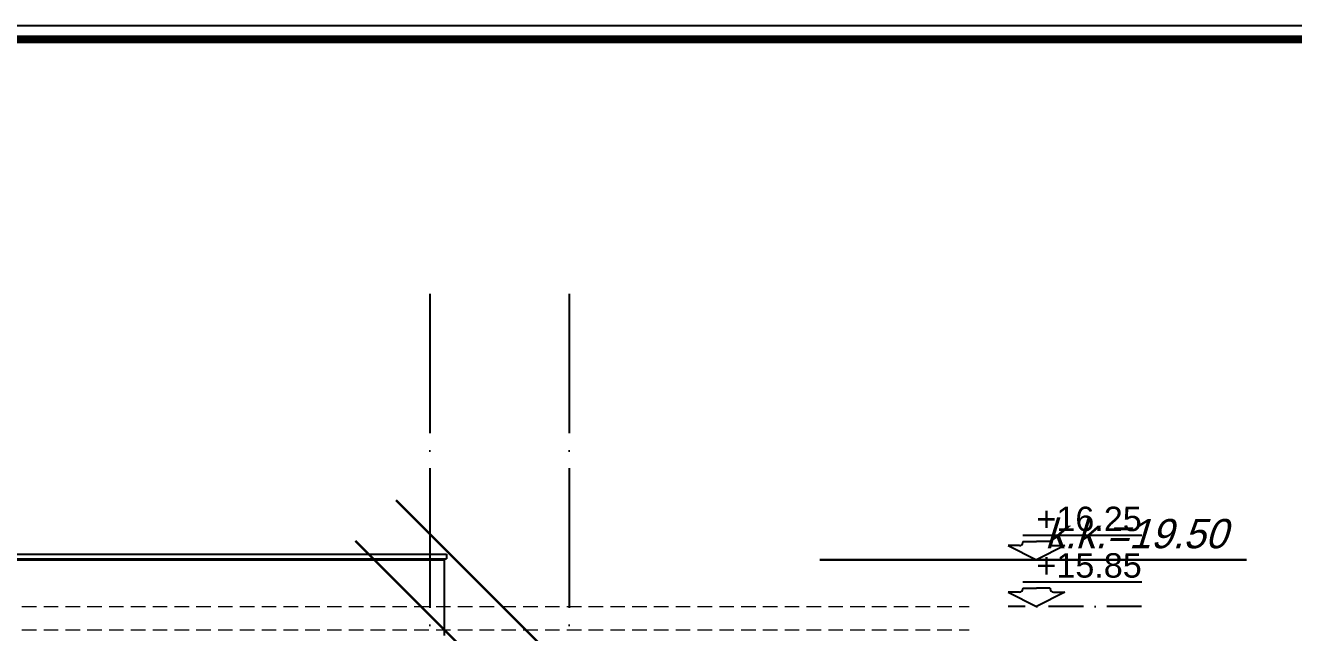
# Model space of a CAD drawing. Extents: x 9615146 to 9672346, y 4699603 to 4705703.
# Drawn here: x 9628756 to 9629847, y 4702081 to 4702603 of the extents above; entities that cross this region are included whole.
import ezdxf
from ezdxf.enums import TextEntityAlignment as Align

# ---------------------------------------------------------------- set-up
doc = ezdxf.new("R2010")
doc.units = 0
doc.header["$LTSCALE"] = 0.5
doc.header["$MEASUREMENT"] = 0
for name, pattern in [('ACAD_ISO04W100', [30, 24, -3, 0, -3]), ('DASHED', [0.75, 0.5, -0.25]), ('OSI1000', [5, 3, -1, 0, -1])]:
    doc.linetypes.add(name, pattern=pattern)
for name, color, linetype in [('_axis', 1, 'ACAD_ISO04W100'), ('_dimension_evel', 4, 'CONTINUOUS'), ('_table', 3, 'CONTINUOUS'), ('_text', 4, 'CONTINUOUS'), ('fasadi', 147, 'CONTINUOUS')]:
    doc.layers.add(name, color=color, linetype=linetype)
doc.layers.add('_punk', color=8, linetype='DASHED', lineweight=9)
doc.layers.add('_section', color=3, linetype='CONTINUOUS', lineweight=18)
doc.styles.add('HEB1', font='', dxfattribs={"width": 0.8, "oblique": 17})
doc.styles.add('POMESHTENIA', font='arial.ttf', dxfattribs={"width": 0.9})
doc.styles.add('WIN', font='swindos.shx', dxfattribs={"oblique": 17})
doc.styles.get('HEB1').set_extended_font_data('HebarU Cyr')

# ---------------------------------------------------------------- blocks, each defined once
blk = doc.blocks.new('rtyre')
at = {"layer": '_dimension_evel', "ltscale": 20}
for p, q in [((-26, 21.9), (-43.7, 21.9)), ((-43.7, 21.9), (0, 0)), ((-21.1, 37.8), (161.6, 37.8)), ((-21.1, 28.3), (-21.1, 26.8)), ((-21.1, 28.3), (0, 28.3)), ((21.1, 28.3), (0, 28.3)), ((43.7, 21.9), (0, 0)), ((21.1, 28.3), (21.1, 26.8)), ((26, 21.9), (43.7, 21.9))]:
    blk.add_line(p, q, dxfattribs=at)
for centre, major_axis, start_param, end_param in [((-26, 26.8), (3.46, 3.46), 3.926991, 5.497787), ((26, 26.8), (-3.46, 3.46), 0.785398, 2.356194)]:
    blk.add_ellipse(centre, major_axis=major_axis, ratio=1, start_param=start_param, end_param=end_param, dxfattribs=at)
at = {"layer": '_dimension_evel', "linetype": 'OSI1000', "ltscale": 20, "style": 'HEB1', "oblique": 360, "width": 0.8}
blk.add_attdef('+12.50', (0, 44.2), '', height=42, rotation=360, dxfattribs=at)

msp = doc.modelspace()

# ---------------------------------------------------------------- linework, layer by layer
at = {"layer": '_axis', "ltscale": 10}
for p, q in [((9629103.72, 4702372.71), (9629103.72, 4699845.26)), ((9629223.72, 4702372.71), (9629223.72, 4699845.26))]:
    msp.add_line(p, q, dxfattribs=at)
at = {"layer": '_dimension_evel', "linetype": 'OSI1000', "ltscale": 20}
for p, q in [((9629716.23, 4702143.84), (9629601.29, 4702143.84)), ((9629716.23, 4702103.84), (9629601.29, 4702103.84))]:
    msp.add_line(p, q, dxfattribs=at)
at = {"layer": '_punk', "ltscale": 50}
for p, q in [((9624477.95, 4702103.84), (9629567.91, 4702103.84)), ((9624477.95, 4702083.84), (9629567.91, 4702083.84))]:
    msp.add_line(p, q, dxfattribs=at)
at = {"layer": '_section', "linetype": 'OSI1000', "ltscale": 20, "const_width": 2}
for points in [[(9629434.22, 4701835.83), (9629074.81, 4702195.25)], [(9629553.5, 4701646.56), (9629039.81, 4702160.25)], [(9629806.57, 4702143.84), (9629439.36, 4702143.84)]]:
    msp.add_lwpolyline(points, dxfattribs=at)
at = {"layer": '_table', "ltscale": 10}
msp.add_lwpolyline([(9623546.03, 4702603.38), (9631346.03, 4702603.38), (9631346.03, 4699603.38), (9623546.03, 4699603.38)], close=True, dxfattribs=at)
msp.add_lwpolyline([(9623697.71, 4702591.38, 6.84, 6.84, 0), (9631334.03, 4702591.38, 6.84, 6.84, 0), (9631334.03, 4699615.38, 6.84, 6.84, 0), (9623697.71, 4699615.38, 6.84, 6.84, 0)], format="xyseb", close=True, dxfattribs=at)
at = {"layer": 'fasadi', "ltscale": 40}
for p, q in [((9627424.22, 4702148.84), (9629118.22, 4702148.84)), ((9627424.22, 4702144.84), (9629118.22, 4702144.84)), ((9627426.22, 4702143.84), (9629116.22, 4702143.84)), ((9629116.22, 4702143.84), (9629116.22, 4702078.84)), ((9629118.22, 4702148.84), (9629118.22, 4702144.84))]:
    msp.add_line(p, q, dxfattribs=at)

# ---------------------------------------------------------------- block references
at = {"layer": '_dimension_evel', "linetype": 'OSI1000', "ltscale": 20}
ref = msp.add_blockref('rtyre', (9629625.75, 4702143.84), dxfattribs=dict(at, xscale=0.5600000005215406, yscale=0.5600000005215406, zscale=0.5600000005215406))
ref.add_attrib('+12.50', '+16.25', (9629625.75, 4702168.61), dxfattribs={"linetype": 'OSI1000', "ltscale": 20, "height": 21, "style": 'POMESHTENIA'})
ref = msp.add_blockref('rtyre', (9629625.75, 4702103.84), dxfattribs=dict(at, xscale=0.5600000005215406, yscale=0.5600000005215406, zscale=0.5600000005215406))
ref.add_attrib('+12.50', '+15.85', (9629625.75, 4702128.61), dxfattribs={"linetype": 'OSI1000', "ltscale": 20, "height": 21, "style": 'POMESHTENIA'})

# ---------------------------------------------------------------- texts
at = {"layer": '_text', "ltscale": 50, "style": 'WIN', "oblique": 17}
msp.add_text('k.k.=19.50', height=25.2, rotation=359.99754, dxfattribs=at).set_placement((9629711.28, 4702153.84), align=Align.CENTER)

doc.saveas('drawing.dxf')
